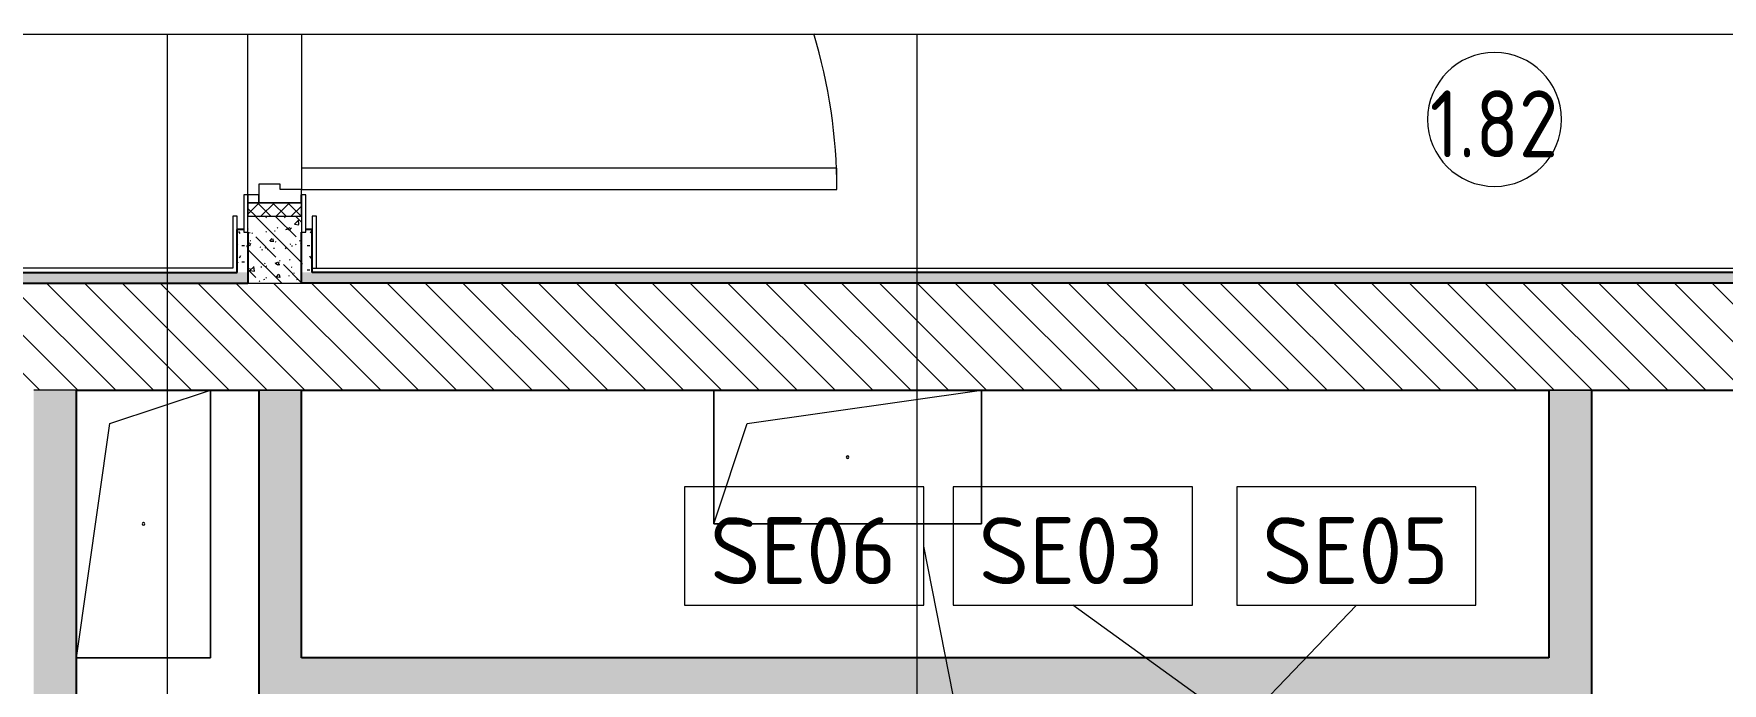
# Model space of a CAD drawing. Header units: millimetres. Extents: x 3991 to 282775, y -8553 to 29560.
# Drawn here: x 109212 to 112366, y 12852 to 14066 of the extents above; entities that cross this region are included whole.
import ezdxf

# ---------------------------------------------------------------- set-up
doc = ezdxf.new("R2010")
doc.units = ezdxf.units.MM
doc.linetypes.add('Осевая', pattern=[1587.5, 317.5, -238.125, 793.75, -238.125])
for name, color, linetype, lineweight in [('A-AREA-IDEN', 7, 'Continuous', 9), ('A-DETL-GENF', 7, 'Continuous', 9), ('A-DOOR', 7, 'Continuous', 9), ('A-DOOR-1', 7, 'Continuous', 15), ('A-DOOR-FRAM', 7, 'Continuous', 15), ('A-GENM', 7, 'Continuous', 9), ('A-WALL', 7, 'Continuous', 9), ('I-WALL', 7, 'Continuous', 9), ('P-SANR-FIXT-IDEN', 7, 'Continuous', 9), ('Оси', 7, 'Continuous', 9), ('Оси-2', 7, 'Осевая', 9)]:
    doc.layers.add(name, color=color, linetype=linetype, lineweight=lineweight)
doc.layers.add('A-WALL-1', color=7, linetype='Continuous', lineweight=25, true_color=0x3c3c3c)
doc.layers.add('A-WALL-FNSH-1', color=7, linetype='Continuous', lineweight=15, true_color=0x3c3c3c)
doc.styles.add('GOST Common_1', font='GOST_Common.ttf', dxfattribs={"height": 125})
doc.styles.add('GOST Common_2', font='GOST_Common.ttf', dxfattribs={"width": 0.9, "height": 125})
pattern_1 = [(135, (38902.026, 0), (-37.717076, -37.717076), [53.34, -8.89, 1.778, -8.89]), (135, (38902.026, 37.694), (-37.717076, -37.717076), []), (50, (38902.026, 0), (63.763904, -5.57885), [6.667, -73.342]), (355, (38902.026, 0), (-12.334876, 66.869514), [5.334, -58.674]), (100.451, (38907.34, -0.465), (51.43036, 61.29098), [5.667, -62.332]), (46.184, (38902.03, 17.78), (94.87722, -14.71484), [10.001, -110.014]), (96.636, (38909.93, 16.55), (83.09115, 86.5993), [8.5, -93.497]), (351.184, (38902.03, 17.78), (83.09204, 86.59928), [8.001, -88.011]), (21, (38910.916, 13.335), (53.064487, -35.792726), [6.667, -73.342]), (326, (38910.916, 13.335), (21.63066, 64.46546), [5.334, -58.674]), (71.451, (38915.34, 10.35), (74.69646, 28.672367), [5.667, -62.332]), (37.5, (38902.026, 0), (1.080413, 29.594271), [1.676, -56.286, 1.676, -57.887, -58.896]), (37.5, (38902.026, 0), (1.080413, 29.594271), [-117.526, 1.676, -57.22]), (7.5, (38902.026, 0), (23.386368, 35.063507), [1.676, -32.283, 1.676, -54.953, -22.447]), (7.5, (38902.026, 0), (23.386368, 35.063507), [-90.589, 1.676, -20.771]), (327.5, (38882.201, 0), (47.456567, -2.005468), [1.676, -20.549, 1.676, -67.666, -92.011]), (327.5, (38882.201, 0), (47.456567, -2.005468), [-91.567, 1.676, -90.335]), (317.5, (38873.31, 0), (51.844948, 8.89904), [1.676, -27.216, 1.676, -44.374, -65.341]), (317.5, (38873.31, 0), (51.844948, 8.89904), [-74.943, 1.676, -63.665])]
pattern_2 = [(0, (38902.026, 0), (60.96, 15.24), [5.029, -40.691, 5.029, -40.691, -243.84]), (0, (38902.026, 0), (60.96, 15.24), [-91.44, 5.029, -86.411, 5.029, -40.691, -106.68]), (0, (38902.026, 0), (60.96, 15.24), [-228.6, 5.029, -25.451, 5.029, -71.171]), (120, (38924.886, 7.62), (-43.6782272, 45.1729086), [5.029, -40.691, 5.029, -40.691, -243.84]), (120, (38924.886, 7.62), (-43.6782272, 45.1729086), [-91.44, 5.029, -86.411, 5.029, -40.691, -106.68]), (120, (38924.886, 7.62), (-43.6782272, 45.1729086), [-228.6, 5.029, -25.451, 5.029, -71.171]), (240, (38932.506, 38.1), (-17.2817728, -60.4129086), [5.029, -40.691, 5.029, -40.691, -243.84]), (240, (38932.506, 38.1), (-17.2817728, -60.4129086), [-91.44, 5.029, -86.411, 5.029, -40.691, -106.68]), (240, (38932.506, 38.1), (-17.2817728, -60.4129086), [-228.6, 5.029, -25.451, 5.029, -71.171])]

# ---------------------------------------------------------------- blocks, each defined once
blk = doc.blocks.new('GM_Отверстие прямоугольное _в плите_ - Отверстие-21608348-Фрагмент 1_9')
at = {"layer": 'A-GENM'}
for p, q in [((-250, -125), (-250, 125)), ((-250, 125), (-250, -125)), ((-187.5, 62.5), (250, 125)), ((250, 125), (250, -125)), ((250, -125), (250, 125)), ((-250, -125), (-187.5, 62.5)), ((250, -125), (-250, -125)), ((-250, -125), (250, -125))]:
    blk.add_line(p, q, dxfattribs=at)
for start, end in [(360, 180), (180, 360)]:
    blk.add_arc((0, 0), 2.5, start, end, dxfattribs=at)
blk = doc.blocks.new('GM_Отверстие прямоугольное _в плите_ - Отверстие-21609826-Фрагмент 1_9')
at = {"layer": 'A-GENM'}
for p, q in [((-62.5, 187.5), (125, 250)), ((125, 250), (125, -250)), ((125, -250), (125, 250)), ((-125, -250), (-62.5, 187.5)), ((125, -250), (-125, -250)), ((-125, -250), (125, -250))]:
    blk.add_line(p, q, dxfattribs=at)
for start, end in [(360, 180), (180, 360)]:
    blk.add_arc((0, 0), 2.5, start, end, dxfattribs=at)
blk = doc.blocks.new('110_Дверь_СКБ_1Ст_Внутренняя1 - Д-12 EIW 1100x2100h_кладовые _все__ коридор _между помещениями блока столовой__ моечные _все_-32933558-Фрагмент 1_9')
at = {"layer": 'A-DOOR'}
h = blk.add_hatch(dxfattribs=at)
h.set_pattern_fill('FP_51', color=256, style=0, pattern_type=2)
h.set_pattern_definition([(135, (1751.41, 114.685), (-14.14214, -14.14214), []), (225, (1751.41, 114.685), (14.14214, -14.14214), [])])
h.paths.add_polyline_path([(562.5, 50), (537.5, 50), (537.5, -50), (562.5, -50)])
blk.add_arc((512.5, 50), 1000, 90, 106.921, dxfattribs=at)
at = {"layer": 'A-DOOR-1'}
for p, q in [((512.5, 1050), (472.5, 1050)), ((472.5, 1050), (472.5, 50)), ((512.5, 50), (512.5, 1050)), ((472.5, 50), (512.5, 50))]:
    blk.add_line(p, q, dxfattribs=at)
at = {"layer": 'A-DOOR-FRAM'}
for p, q in [((512.5, 50), (512.5, 10)), ((537.5, 50), (512.5, 50)), ((592.5, 58), (522.5, 58)), ((522.5, 58), (522.5, 50)), ((537.5, 50), (522.5, 50)), ((522.5, 50), (522.5, 49)), ((522.5, 50), (592.5, 50)), ((522.5, 49), (537.5, 49)), ((537.5, -30), (537.5, 50)), ((562.5, 50), (537.5, 50)), ((537.5, 50), (537.5, -50)), ((537.5, 49), (537.5, 50)), ((562.5, -50), (562.5, 50)), ((592.5, 50), (592.5, 58)), ((512.5, 10), (502.5, 10)), ((502.5, 10), (502.5, -30)), ((502.5, -30), (537.5, -30)), ((537.5, -30), (522.5, -30)), ((522.5, -30), (522.5, -50)), ((537.5, -50), (537.5, -30)), ((522.5, -50), (537.5, -50)), ((592.5, -50), (522.5, -50)), ((522.5, -50), (522.5, -58)), ((522.5, -58), (592.5, -58)), ((537.5, -50), (562.5, -50)), ((592.5, -58), (592.5, -50))]:
    blk.add_line(p, q, dxfattribs=at)
blk = doc.blocks.new('DET_L_Линия разрыва - М100-30660190-Фрагмент 1_9')
at = {"layer": 'A-DETL-GENF'}
blk.add_line((8187.9, 0), (0, 0), dxfattribs=at)
blk = doc.blocks.new('Марка_Помещения - Номер-25198446-Фрагмент 1_9')
at = {"layer": 'A-AREA-IDEN'}
for start, end in [(360, 180), (180, 360)]:
    blk.add_arc((0, 0), 2.5, start, end, dxfattribs=at)
blk = doc.blocks.new('М_сантехническая_рамка1 - В рамке-30590747-Фрагмент 1_9')
at = {"layer": 'P-SANR-FIXT-IDEN'}
for p, q in [((4.293, 2.24), (-4.639, 2.24)), ((-4.639, 2.24), (-4.639, -2.178)), ((4.293, -2.178), (4.293, 2.24)), ((-4.639, -2.178), (4.293, -2.178))]:
    blk.add_line(p, q, dxfattribs=at)

msp = doc.modelspace()

# ---------------------------------------------------------------- hatches: boundary and pattern name
at = {"layer": 'I-WALL'}
h = msp.add_hatch(dxfattribs=at)
h.set_pattern_fill('FP_15', color=256, style=0, pattern_type=2)
h.set_pattern_definition(pattern_1)
h.paths.add_polyline_path([(109712, 13600), (109712, 13725), (109612, 13725), (109612, 13600)])
h = msp.add_hatch(dxfattribs=at)
h.set_pattern_fill('FP_13', color=256, style=0, pattern_type=2)
h.set_pattern_definition(pattern_2)
h.paths.add_polyline_path([(109612, 13620), (109612, 13695), (109604, 13695), (109604, 13700), (109592, 13700), (109592, 13620)])
h = msp.add_hatch(dxfattribs=at)
h.set_pattern_fill('FP_13', color=256, style=0, pattern_type=2)
h.set_pattern_definition(pattern_2)
h.paths.add_polyline_path([(109732, 13620), (109732, 13700), (109720, 13700), (109720, 13695), (109712, 13695), (109712, 13620)])
h = msp.add_hatch(dxfattribs=at)
h.set_pattern_fill('FP_13', color=256, style=0, pattern_type=2)
h.set_pattern_definition(pattern_2)
h.paths.add_polyline_path([(109437.1, 13600), (109612, 13600), (109612, 13620), (105582, 13620), (105582, 13600), (108879.5, 13600)])
h = msp.add_hatch(dxfattribs=at)
h.set_pattern_fill('FP_12', color=256, style=0, pattern_type=2)
h.set_pattern_definition([(135, (38902.026, 0), (-35.35534, -35.35534), [])])
h.paths.add_polyline_path([(116918.3, 13400), (116918.3, 13600), (107552, 13600), (107552, 13400), (116181.8, 13400)])
h = msp.add_hatch(dxfattribs=at)
h.set_pattern_fill('FP_13', color=256, style=0, pattern_type=2)
h.set_pattern_definition(pattern_2)
h.paths.add_polyline_path([(116918.3, 13600), (116918.3, 13620), (109712, 13620), (109712, 13600), (116127.9, 13600)])
h = msp.add_hatch(dxfattribs=at)
h.set_pattern_fill('FP_15', color=256, style=0, pattern_type=2)
h.set_pattern_definition(pattern_1)
h.paths.add_polyline_path([(109211.8, 11100), (109291.8, 11100), (109291.8, 11700), (109212, 11700), (109212, 12200), (109291.8, 12200), (109291.8, 13400), (109211.8, 13400), (109211.8, 11338.7)])
h = msp.add_hatch(dxfattribs=at)
h.set_pattern_fill('FP_15', color=256, style=0, pattern_type=2)
h.set_pattern_definition(pattern_1)
h.paths.add_polyline_path([(109712, 11100), (109712, 11700), (109632, 11700), (109632, 11100)])
h.paths.add_polyline_path([(109712, 12200), (109712, 13400), (109632, 13400), (109632, 12200)])
h = msp.add_hatch(dxfattribs=at)
h.set_pattern_fill('FP_15', color=256, style=0, pattern_type=2)
h.set_pattern_definition(pattern_1)
h.paths.add_polyline_path([(112042, 11100), (112122, 11100), (112122, 13400), (112042, 13400), (112042, 12178.4)])
h = msp.add_hatch(dxfattribs=at)
h.set_pattern_fill('FP_15', color=256, style=0, pattern_type=2)
h.set_pattern_definition(pattern_1)
h.paths.add_polyline_path([(112042, 12820), (112042, 12900), (109712, 12900), (109712, 12820), (111667.3, 12820)])

# ---------------------------------------------------------------- linework, layer by layer
at = {"layer": 'A-WALL'}
for p, q in [((109612, 13600), (109712, 13600)), ((109291.8, 13400), (109211.8, 13400)), ((109712, 13400), (109632, 13400)), ((112122, 13400), (112042, 13400))]:
    msp.add_line(p, q, dxfattribs=at)
at = {"layer": 'A-WALL-1'}
for p, q in [((109604, 13700), (109592, 13700)), ((109592, 13620), (109592, 13700)), ((109612, 13695), (109612, 13600)), ((109712, 13600), (109712, 13695)), ((109732, 13700), (109720, 13700)), ((109732, 13620), (109732, 13700)), ((105462, 13600), (109612, 13600)), ((105582, 13620), (109592, 13620)), ((116918.3, 13600), (109712, 13600)), ((116918.3, 13620), (109732, 13620)), ((109291.8, 12200), (109291.8, 13400)), ((109291.8, 13400), (109632, 13400)), ((109632, 13400), (109632, 12200)), ((109712, 12900), (109712, 13400)), ((109712, 13400), (112042, 13400)), ((112042, 13400), (112042, 12900)), ((112122, 11100), (112122, 13400)), ((112122, 13400), (112442, 13400)), ((112042, 12900), (109712, 12900))]:
    msp.add_line(p, q, dxfattribs=at)
at = {"layer": 'A-WALL-FNSH-1'}
for p, q in [((109592, 13725), (109584, 13725)), ((109584, 13725), (109584, 13628)), ((109592, 13700), (109592, 13725)), ((109732, 13725), (109732, 13700)), ((109740, 13725), (109732, 13725)), ((109740, 13628), (109740, 13725)), ((109584, 13628), (105590, 13628)), ((109732, 13628), (116918.3, 13628))]:
    msp.add_line(p, q, dxfattribs=at)
at = {"layer": 'I-WALL'}
for p, q in [((109612, 13765), (109612, 14065.5)), ((109712, 14065.5), (109712, 13815))]:
    msp.add_line(p, q, dxfattribs=at)
at = {"layer": 'P-SANR-FIXT-IDEN'}
for p, q in [((110937.5, 12789), (110874.1, 13108.8)), ((111442.6, 12788.5), (111152.5, 12998.3)), ((111442, 12747.8), (111682.2, 12998.3))]:
    msp.add_line(p, q, dxfattribs=at)
at = {"layer": 'Оси'}
for p, q in [((109462, 12815.5), (109462, 14065.5)), ((110862, 12815.5), (110862, 14065.5))]:
    msp.add_line(p, q, dxfattribs=at)
at = {"layer": 'Оси-2'}
msp.add_line((99890.5, 13400), (115668.3, 13400), dxfattribs=at)

# ---------------------------------------------------------------- block references
at = {"layer": 'A-AREA-IDEN', "xscale": 49.99999999999998, "yscale": 49.99999999999998, "zscale": 49.99999999999998}
msp.add_blockref('Марка_Помещения - Номер-25198446-Фрагмент 1_9', (111940.3, 13905.9), dxfattribs=at)
at = {"layer": 'A-DETL-GENF', "rotation": 180}
msp.add_blockref('DET_L_Линия разрыва - М100-30660190-Фрагмент 1_9', (116918.3, 14065.5), dxfattribs=at)
at = {"layer": 'A-DOOR', "rotation": 270}
msp.add_blockref('110_Дверь_СКБ_1Ст_Внутренняя1 - Д-12 EIW 1100x2100h_кладовые _все__ коридор _между помещениями блока столовой__ моечные _все_-32933558-Фрагмент 1_9', (109662, 14287.5), dxfattribs=at)
at = {"layer": 'A-GENM'}
for name, p in [('GM_Отверстие прямоугольное _в плите_ - Отверстие-21609826-Фрагмент 1_9', (109416.8, 13150)), ('GM_Отверстие прямоугольное _в плите_ - Отверстие-21608348-Фрагмент 1_9', (110732, 13275))]:
    msp.add_blockref(name, p, dxfattribs=at)
at = {"layer": 'P-SANR-FIXT-IDEN', "xscale": 49.99999999999998, "yscale": 49.99999999999998, "zscale": 49.99999999999998}
for p in [(110659.4, 13107.2), (111161.2, 13107.2), (111690.8, 13107.2)]:
    msp.add_blockref('М_сантехническая_рамка1 - В рамке-30590747-Фрагмент 1_9', p, dxfattribs=at)

# ---------------------------------------------------------------- texts
at = {"layer": 'A-AREA-IDEN', "insert": (111819.4, 13960.2), "char_height": 125, "width": 303.038, "attachment_point": 1, "style": 'GOST Common_2'}
msp.add_mtext('1.82', dxfattribs=at)
at = {"layer": 'P-SANR-FIXT-IDEN', "char_height": 125, "width": 444.937, "attachment_point": 1, "style": 'GOST Common_1'}
for s, insert in [('SE06', (110475.1, 13162.6)), ('SE03', (110976.9, 13162.6)), ('SE05', (111506.5, 13162.6))]:
    msp.add_mtext(s, dxfattribs=dict(at, insert=insert))

doc.saveas('drawing.dxf')
